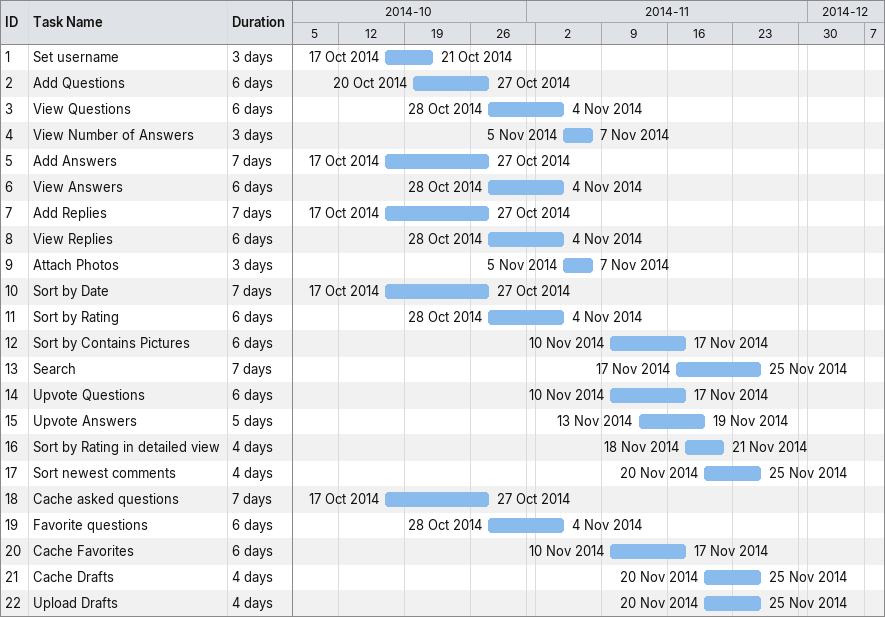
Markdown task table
| ID | Task | Duration | Start | Finish |
|---|---|---|---|---|
| 1 | Set username | 3d | 2014-10-17 | 2014-10-21 |
| 2 | Add Questions | 6d | 2014-10-20 | 2014-10-27 |
| 3 | View Questions | 6d | 2014-10-28 | 2014-11-04 |
| 4 | View Number of Answers | 3d | 2014-11-05 | 2014-11-07 |
| 5 | Add Answers | 7d | 2014-10-17 | 2014-10-27 |
| 6 | View Answers | 6d | 2014-10-28 | 2014-11-04 |
| 7 | Add Replies | 7d | 2014-10-17 | 2014-10-27 |
| 8 | View Replies | 6d | 2014-10-28 | 2014-11-04 |
| 9 | Attach Photos | 3d | 2014-11-05 | 2014-11-07 |
| 10 | Sort by Date | 7d | 2014-10-17 | 2014-10-27 |
| 11 | Sort by Rating | 6d | 2014-10-28 | 2014-11-04 |
| 12 | Sort by Contains Pictures | 6d | 2014-11-10 | 2014-11-17 |
| 13 | Search | 7d | 2014-11-17 | 2014-11-25 |
| 14 | Upvote Questions | 6d | 2014-11-10 | 2014-11-17 |
| 15 | Upvote Answers | 5d | 2014-11-13 | 2014-11-19 |
| 16 | Sort by Rating in detailed view | 4d | 2014-11-18 | 2014-11-21 |
| 17 | Sort newest comments | 4d | 2014-11-20 | 2014-11-25 |
| 18 | Cache asked questions | 7d | 2014-10-17 | 2014-10-27 |
| 19 | Favorite questions | 6d | 2014-10-28 | 2014-11-04 |
| 20 | Cache Favorites | 6d | 2014-11-10 | 2014-11-17 |
| 21 | Cache Drafts | 4d | 2014-11-20 | 2014-11-25 |
| 22 | Upload Drafts | 4d | 2014-11-20 | 2014-11-25 |
